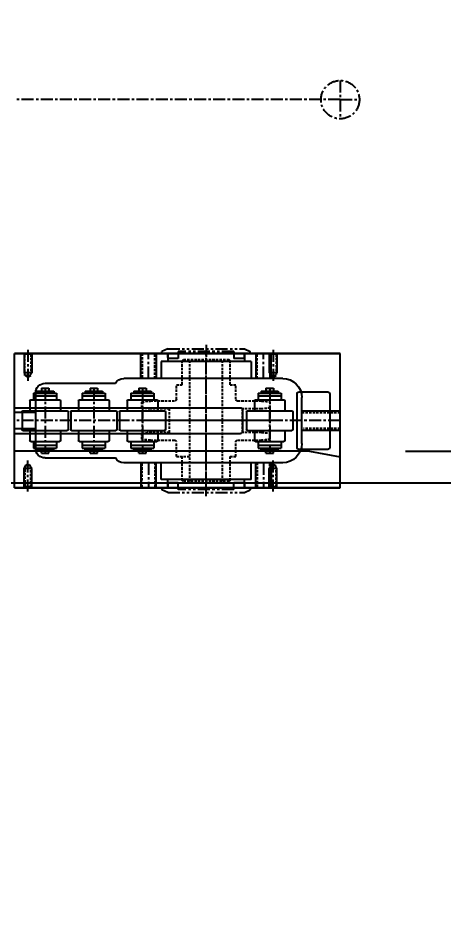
# Model space of a CAD drawing. Header units: inches. Extents: x 0 to 77285, y -118 to 40065.
# Drawn here: x 37756.6 to 37978.7, y 22747.4 to 23223 of the extents above; entities that cross this region are included whole.
import ezdxf

# ---------------------------------------------------------------- set-up
doc = ezdxf.new("R2010")
doc.units = ezdxf.units.IN
doc.header["$LTSCALE"] = 5
doc.header["$MEASUREMENT"] = 0
for name, pattern in [('CENTER', [2, 1.25, -0.25, 0.25, -0.25]), ('HIDDEN', [0.375, 0.25, -0.125]), ('PHANTOM', [2.5, 1.25, -0.25, 0.25, -0.25, 0.25, -0.25])]:
    doc.linetypes.add(name, pattern=pattern)
for name, color, linetype in [('11', 1, 'CENTER'), ('22', 2, 'HIDDEN'), ('66', 6, 'PHANTOM'), ('A', 8, 'Continuous'), ('B', 123, 'Continuous'), ('G', 231, 'Continuous'), ('T', 3, 'Continuous')]:
    doc.layers.add(name, color=color, linetype=linetype)
doc.styles.add('SCI', font='')
doc.styles.get('SCI').set_extended_font_data('Gulim')
doc.dimstyles.new('SCH', dxfattribs={"dimtxt": 2.5, "dimasz": 2, "dimexe": 1.25, "dimexo": 0.625, "dimtad": 1, "dimdec": 8, "dimtxsty": 'SCI', "dimcen": 2.5, "dimclrd": 4, "dimclre": 4, "dimclrt": 7, "dimadec": 8, "dimazin": 2, "dimtfac": 1, "dimtdec": 8, "dimtmove": 0, "dimatfit": 3, "dimfxl": 1, "dimarcsym": 0})

# ---------------------------------------------------------------- blocks, each defined once
blk = doc.blocks.new('A$C4b55b6cc')
for p, q in [((-23, 0), (-23, -1.06)), ((-20, 0), (-23, 0)), ((-20, 2), (-19.5, 2.5)), ((-20, 2), (-20, 0)), ((-19.5, 2.5), (-14.5, 2.5)), ((-14.5, -1), (-14.5, 2.5)), ((14.5, 2.5), (19.5, 2.5)), ((14.5, -1), (14.5, 2.5)), ((19.5, 2.5), (20, 2)), ((20, 2), (20, 0)), ((23, 0), (20, 0)), ((23, 0), (23, -1.06)), ((-20, -2.5), (-23, -1.06)), ((20, -2.5), (-20, -2.5)), ((-14.5, -1), (14.5, -1)), ((20, -2.5), (23, -1.06))]:
    blk.add_line(p, q)
at = {"layer": '11'}
blk.add_line((0, -4.5), (0, 4.5), dxfattribs=at)
at = {"layer": 'A'}
blk.add_line((-20, 0), (20, 0), dxfattribs=at)
blk = doc.blocks.new('A$C3cb2e50e')
at = {"layer": '11'}
blk.add_line((-17.35, -12.3), (17.35, -12.3), dxfattribs=at)
at = {"layer": 'B'}
for p, q in [((-10.35, -4.36), (-5.15, -4.36)), ((-5.15, -0.74), (-5.15, -23.86)), ((-4.65, -0.24), (4.65, -0.24)), ((5.15, -0.74), (5.15, -23.86)), ((5.15, -4.36), (10.35, -4.36)), ((-15.35, -7.8), (-15.35, -16.8)), ((-15.35, -7.8), (-14.35, -7.8)), ((-14.35, -6.3), (-14.35, -18.3)), ((-14.35, -6.3), (-10.85, -6.3)), ((-12.85, -6.3), (-12.85, -18.3)), ((-10.85, -4.86), (-10.85, -19.74)), ((10.85, -4.86), (10.85, -19.74)), ((10.85, -6.3), (14.35, -6.3)), ((12.85, -6.3), (12.85, -18.3)), ((14.35, -6.3), (14.35, -18.3)), ((15.35, -7.8), (14.35, -7.8)), ((15.35, -7.8), (15.35, -16.8)), ((-17, -10.315), (-17, -14.285)), ((-17, -10.315), (-15.35, -10.315)), ((17, -10.315), (15.35, -10.315)), ((17, -10.315), (17, -14.285)), ((-17, -14.285), (-15.35, -14.285)), ((-15.35, -16.8), (-14.35, -16.8)), ((-14.35, -18.3), (-10.85, -18.3)), ((10.85, -18.3), (14.35, -18.3)), ((15.35, -16.8), (14.35, -16.8)), ((17, -14.285), (15.35, -14.285)), ((-10.35, -20.24), (-5.15, -20.24)), ((5.15, -20.24), (10.35, -20.24)), ((-4.65, -24.36), (4.65, -24.36))]:
    blk.add_line(p, q, dxfattribs=at)
for centre, start, end in [((-10.35, -4.86), 90, 180), ((-4.65, -0.74), 90, 180), ((4.65, -0.74), 0, 90), ((10.35, -4.86), 0, 90), ((-10.35, -19.74), 180, 270), ((10.35, -19.74), 270, 0), ((-4.65, -23.86), 180, 270), ((4.65, -23.86), 270, 0)]:
    blk.add_arc(centre, 0.5, start, end, dxfattribs=at)
blk = doc.blocks.new('A$C45734b63')
for p, q in [((-9.69, 33.5), (-6.71, 33.5)), ((6.71, 33.5), (9.69, 33.5)), ((-10.2, 16.5), (-10.2, 29)), ((-6.2, 29), (-6.2, 19)), ((6.2, 29), (6.2, 19)), ((10.2, 29), (10.2, 16.5)), ((-18.75, 15.5), (-11.2, 15.5)), ((-18.75, 12.5), (-18.75, 15.5)), ((-6.2, 19), (6.2, 19)), ((11.2, 15.5), (18.75, 15.5)), ((18.75, 12.5), (18.75, 15.5)), ((-31.25, 12.5), (-31.75, 12)), ((-31.75, 12), (-31.75, -12)), ((-31.25, 12.5), (-18.75, 12.5)), ((18.75, 12.5), (31.25, 12.5)), ((31.25, 12.5), (31.75, 12)), ((31.75, 12), (31.75, -12)), ((-31.75, 8.5), (31.75, 8.5)), ((-31.75, -8.5), (31.75, -8.5)), ((-18.75, -15.5), (-18.75, -8.5)), ((-31.75, -12), (-31.25, -12.5)), ((-31.25, -12.5), (-18.75, -12.5)), ((18.75, -12.5), (31.25, -12.5)), ((18.75, -15.5), (18.75, -12.5)), ((31.75, -12), (31.25, -12.5)), ((-18.75, -15.5), (-11.2, -15.5)), ((-10.2, -29), (-10.2, -16.5)), ((-6.2, -19), (-6.2, -29)), ((-6.2, -19), (6.2, -19)), ((6.2, -19), (6.2, -29)), ((10.2, -16.5), (10.2, -29)), ((11.2, -15.5), (18.75, -15.5)), ((-9.69, -33.5), (-6.71, -33.5)), ((6.71, -33.5), (9.69, -33.5))]:
    blk.add_line(p, q)
for centre, radius, start, end in [((9.8, 29), 20, 166.9971, 180), ((-26.2, 29), 20, 0, 13.0029), ((26.2, 29), 20, 166.9971, 180), ((-9.8, 29), 20, 0, 13.0029), ((-11.2, 16.5), 1, 270, 0), ((11.2, 16.5), 1, 180, 270), ((-11.2, -16.5), 1, 0, 90), ((11.2, -16.5), 1, 90, 180), ((9.8, -29), 20, 180, 193.0029), ((-26.2, -29), 20, 346.9971, 0), ((26.2, -29), 20, 180, 193.0029), ((-9.8, -29), 20, 346.9971, 0)]:
    blk.add_arc(centre, radius, start, end)
at = {"layer": '11'}
for p, q in [((0, 34.18), (0, -34.18)), ((-10.78, 33.19), (10.78, 33.19)), ((-32.75, 0), (32.75, 0)), ((-10.78, -33.19), (10.78, -33.19))]:
    blk.add_line(p, q, dxfattribs=at)
blk = doc.blocks.new('A$Ca5c36658')
for p, q in [((-170, -70), (-170, 0)), ((0, 0), (-170, 0)), ((0, -28.25), (0, 0)), ((-164.5, -21), (-164.5, -49)), ((-148.5, -20), (-163.5, -20)), ((-147.5, -49), (-147.5, -21)), ((0, -28.25), (-118, -28.25)), ((-119, -29.25), (-119, -40.75)), ((0, -41.75), (-118, -41.75)), ((0, -70), (0, -41.75)), ((-163.5, -50), (-148.5, -50)), ((0, -70), (-170, -70))]:
    blk.add_line(p, q)
for centre, start, end in [((-163.5, -21), 90, 180), ((-148.5, -21), 0, 90), ((-118, -29.25), 90, 180), ((-118, -40.75), 180, 270), ((-163.5, -49), 180, 270), ((-148.5, -49), 270, 0)]:
    blk.add_arc(centre, 1, start, end)
at = {"layer": 'G'}
for q in [(-170, -53.82), (0, -51)]:
    blk.add_line((-154, -51), q, dxfattribs=at)
blk = doc.blocks.new('A$C104a9f2b')
for p, q in [((-170, -70), (-170, 0)), ((-170, 0), (0, 0)), ((0, -70), (0, 0)), ((0, -70), (-170, -70))]:
    blk.add_line(p, q)
at = {"layer": '11'}
for p, q in [((-135, 2), (-135, -14.39)), ((-7, 2), (-7, -14.39)), ((-135, -72), (-135, -55.61)), ((-7, -72), (-7, -55.61))]:
    blk.add_line(p, q, dxfattribs=at)
at = {"layer": '22'}
for p, q in [((-136.62, -0.38), (-137, 0)), ((-133, 0), (-133.38, -0.38)), ((-8.62, -0.38), (-9, 0)), ((-5, 0), (-5.38, -0.38)), ((-136.62, -0.38), (-136.62, -11.46)), ((-136.62, -0.38), (-133.38, -0.38)), ((-133.38, -11.46), (-133.38, -0.38)), ((-8.62, -0.38), (-8.62, -11.46)), ((-8.62, -0.38), (-5.38, -0.38)), ((-5.38, -11.46), (-5.38, -0.38)), ((-136.62, -11.46), (-133.38, -11.46)), ((-136.62, -11.46), (-135, -12.39)), ((-135, -12.39), (-133.38, -11.46)), ((-8.62, -11.46), (-5.38, -11.46)), ((-8.62, -11.46), (-7, -12.39)), ((-7, -12.39), (-5.38, -11.46)), ((-136.62, -58.54), (-135, -57.61)), ((-136.62, -69.62), (-136.62, -58.54)), ((-136.62, -58.54), (-133.38, -58.54)), ((-135, -57.61), (-133.38, -58.54)), ((-133.38, -58.54), (-133.38, -69.62)), ((-8.62, -58.54), (-7, -57.61)), ((-8.62, -69.62), (-8.62, -58.54)), ((-8.62, -58.54), (-5.38, -58.54)), ((-7, -57.61), (-5.38, -58.54)), ((-5.38, -58.54), (-5.38, -69.62)), ((-136.62, -69.62), (-137, -70)), ((-136.62, -69.62), (-133.38, -69.62)), ((-133, -70), (-133.38, -69.62)), ((-8.62, -69.62), (-9, -70)), ((-8.62, -69.62), (-5.38, -69.62)), ((-5, -70), (-5.38, -69.62))]:
    blk.add_line(p, q, dxfattribs=at)
at = {"layer": 'T'}
for p, q in [((-137, 0), (-137, -10)), ((-133, 0), (-133, -10)), ((-9, 0), (-9, -10)), ((-5, 0), (-5, -10)), ((-137, -10), (-136.62, -10.66)), ((-137, -10), (-133, -10)), ((-133, -10), (-133.38, -10.66)), ((-9, -10), (-8.62, -10.66)), ((-9, -10), (-5, -10)), ((-5, -10), (-5.38, -10.66)), ((-137, -60), (-136.62, -59.34)), ((-137, -70), (-137, -60)), ((-137, -60), (-133, -60)), ((-133, -60), (-133.38, -59.34)), ((-133, -70), (-133, -60)), ((-9, -60), (-8.62, -59.34)), ((-9, -70), (-9, -60)), ((-9, -60), (-5, -60)), ((-5, -60), (-5.38, -59.34)), ((-5, -70), (-5, -60))]:
    blk.add_line(p, q, dxfattribs=at)
blk = doc.blocks.new('A$Ca14b25c8')
for p, q in [((0, -70), (0, 0)), ((0, 0), (170, 0)), ((170, -70), (170, 0)), ((0, -70), (170, -70))]:
    blk.add_line(p, q)
at = {"layer": '11'}
for p, q in [((40, -13), (40, 0)), ((70, -71), (70, 1)), ((100, -13), (100, 0)), ((0, -35), (170, -35)), ((40, -57), (40, -70)), ((100, -57), (100, -70))]:
    blk.add_line(p, q, dxfattribs=at)
at = {"layer": '22'}
for p, q in [((36.6765, 0), (36.6765, -13)), ((43.3235, -13), (43.3235, 0)), ((96.6765, -13), (96.6765, 0)), ((103.3235, 0), (103.3235, -13)), ((20, -30.812), (0, -30.812)), ((0, -39.188), (19.188, -39.188)), ((36.6765, -70), (36.6765, -57)), ((43.3235, -57), (43.3235, -70)), ((96.6765, -57), (96.6765, -70)), ((103.3235, -70), (103.3235, -57))]:
    blk.add_line(p, q, dxfattribs=at)
at = {"layer": 'A', "linetype": 'Continuous'}
for p, q in [((46.5, -4.2), (46.5, -13)), ((50, 0), (50, -4.2)), ((90, 0), (90, -4.2)), ((93.5, -4.2), (93.5, -13)), ((46.5, -65.8), (46.5, -57)), ((50, -70), (50, -65.8)), ((90, -70), (90, -65.8))]:
    blk.add_line(p, q, dxfattribs=at)
at = {"layer": 'A'}
for p, q in [((46.5, -4.2), (93.5, -4.2)), ((30, -13), (113, -13)), ((154, -15.5), (117.3301, -15.5)), ((20, -47), (20, -23)), ((159, -20.5), (159, -49.5)), ((159, -30.8), (170, -30.8)), ((159, -39.2), (170, -39.2)), ((30, -57), (113, -57)), ((93.5, -65.8), (93.5, -57)), ((154, -54.5), (117.3301, -54.5)), ((46.5, -65.8), (93.5, -65.8))]:
    blk.add_line(p, q, dxfattribs=at)
for centre, radius, start, end in [((30, -23), 10, 90, 180), ((113, -18), 5, 30, 90), ((154, -20.5), 5, 0, 90), ((30, -47), 10, 180, 270), ((154, -49.5), 5, 270, 0), ((113, -52), 5, 270, 330)]:
    blk.add_arc(centre, radius, start, end, dxfattribs=at)
at = {"layer": 'T'}
for p, q in [((36, -13), (36, 0)), ((44, 0), (44, -13)), ((96, 0), (96, -13)), ((104, -13), (104, 0)), ((0, -30), (20, -30)), ((20, -40), (0, -40)), ((36, -57), (36, -70)), ((44, -70), (44, -57)), ((96, -70), (96, -57)), ((104, -57), (104, -70))]:
    blk.add_line(p, q, dxfattribs=at)
blk = doc.blocks.new('A$Cee1d8ca8')
at = {"layer": '11'}
for p, q in [((0, 6750), (0, 6760)), ((-10, 6750), (10, 6750)), ((0, 6750), (0, 6580))]:
    blk.add_line(p, q, dxfattribs=at)
blk.add_circle((0, 6750), 10, dxfattribs=at)
for name, p, xscale, rotation in [('A$C104a9f2b', (132.5, 6580), -1.000000000000002, 90), ('A$Ca14b25c8', (132.5, 6750), -1.000000000000002, 90), ('A$Ca5c36658', (132.5, 6580), -1.000000000000002, 90), ('A$C3cb2e50e', (167.5, 6700.89), -1, 180), ('A$C3cb2e50e', (167.5, 6634.52), -1, 180), ('A$C3cb2e50e', (167.5, 6609.12), -1, 180), ('A$C3cb2e50e', (167.5, 6583.72), -1, 180)]:
    blk.add_blockref(name, p, dxfattribs=dict(xscale=xscale, rotation=rotation))
at = {"layer": '22', "xscale": -1, "rotation": 359.9999999999999}
blk.add_blockref('A$C45734b63', (167.5, 6680), dxfattribs=at)
at = {"layer": '66', "rotation": 270}
blk.add_blockref('A$C4b55b6cc', (132.5, 6680), dxfattribs=at)
at = {"layer": '66', "xscale": -1.000000000000002, "rotation": 90}
blk.add_blockref('A$C4b55b6cc', (202.5, 6680), dxfattribs=at)
blk = doc.blocks.new('*D376')
at = {"color": 4, "lineweight": -2, "transparency": 16777216}
for p, q in [((37984.65, 23180.55), (40638.58, 23180.55)), ((40538.58, 16855.55), (40538.58, 23020.55)), ((38934.65, 16695.55), (40638.58, 16695.55))]:
    blk.add_line(p, q, dxfattribs=at)
at = {"color": 4, "transparency": 16777216}
for points in [[(40511.92, 23020.55), (40565.25, 23020.55), (40538.58, 23180.55)], [(40511.92, 16855.55), (40565.25, 16855.55), (40538.58, 16695.55)]]:
    blk.add_solid(points, dxfattribs=at)
at = {"layer": 'Defpoints', "color": 0, "transparency": 16777216}
for p in [(37934.65, 23180.55), (40538.58, 23180.55), (38884.65, 16695.55, 0)]:
    blk.add_point(p, dxfattribs=at)
at = {"color": 7, "transparency": 16777216, "insert": (40385.92, 19938.05), "char_height": 200, "attachment_point": 5, "rotation": 90, "style": 'SCI'}
blk.add_mtext('6485', dxfattribs=at)
blk = doc.blocks.new('*D377')
at = {"color": 4, "lineweight": -2, "transparency": 16777216}
for p, q in [((37426.65, 22980.55), (39795.34, 22980.55)), ((39695.34, 16060.55), (39695.34, 22820.55)), ((37427.15, 15900.55), (39795.34, 15900.55))]:
    blk.add_line(p, q, dxfattribs=at)
at = {"color": 4, "transparency": 16777216}
for points in [[(39668.67, 22820.55), (39722, 22820.55), (39695.34, 22980.55)], [(39668.67, 16060.55), (39722, 16060.55), (39695.34, 15900.55)]]:
    blk.add_solid(points, dxfattribs=at)
at = {"layer": 'Defpoints', "color": 0, "transparency": 16777216}
for p in [(37376.65, 22980.55, 0), (39695.34, 22980.55), (37377.15, 15900.55)]:
    blk.add_point(p, dxfattribs=at)
at = {"color": 7, "transparency": 16777216, "insert": (39542.67, 19440.55), "char_height": 200, "attachment_point": 5, "rotation": 90, "style": 'SCI'}
blk.add_mtext('7080', dxfattribs=at)
blk = doc.blocks.new('*D542')
at = {"color": 4, "lineweight": -2, "transparency": 16777216}
for p, q in [((39315.06, 23524.05), (39315.06, 23684.05)), ((37958.65, 23364.05), (39415.06, 23364.05)), ((39315.06, 23364.05), (39315.06, 22997.05)), ((37958.65, 22997.05), (39415.06, 22997.05)), ((39315.06, 22837.05), (39315.06, 22135.51))]:
    blk.add_line(p, q, dxfattribs=at)
at = {"color": 4, "transparency": 16777216}
for points in [[(39288.39, 23524.05), (39341.73, 23524.05), (39315.06, 23364.05)], [(39288.39, 22837.05), (39341.73, 22837.05), (39315.06, 22997.05)]]:
    blk.add_solid(points, dxfattribs=at)
at = {"layer": 'Defpoints', "color": 0, "transparency": 16777216}
for p in [(37908.65, 23364.05), (37908.65, 22997.05), (39315.06, 22997.05)]:
    blk.add_point(p, dxfattribs=at)
at = {"color": 7, "transparency": 16777216, "insert": (39162.4, 22406.28), "char_height": 200, "attachment_point": 5, "rotation": 90, "style": 'SCI'}
blk.add_mtext('367', dxfattribs=at)

msp = doc.modelspace()

# ---------------------------------------------------------------- block references
at = {"rotation": 270}
msp.add_blockref('A$Cee1d8ca8', (31174.6497809, 23180.55047629), dxfattribs=at)

# ---------------------------------------------------------------- dimensions: what is measured, and where the dimension line sits
for base, p1, p2, picture, middle in [((39315.0604404574, 22997.0504762948), (37908.649780898, 23364.0504762948), (37908.649780898, 22997.0504762948), '*D542', (39162.3973246118, 22406.2781726995)), ((40538.5842736757, 23180.5504762948), (38884.6497808982, 16695.5504762947, 0.000000007), (37934.649780898, 23180.5504762948), '*D376', (40385.9211578302, 19938.0504762948)), ((39695.3374974484, 22980.5504762947), (37377.1497808981, 15900.5504762947), (37376.6497808981, 22980.5504762947, 0.0000000034), '*D377', (39542.6743816029, 19440.5504762947))]:
    dim = msp.add_linear_dim(base=base, p1=p1, p2=p2, angle=90, dimstyle='SCH', override={"dimscale": 80})
    dim.commit()
    dim.dimension.update_dxf_attribs({"geometry": picture, "text_midpoint": middle})

doc.saveas('drawing.dxf')
